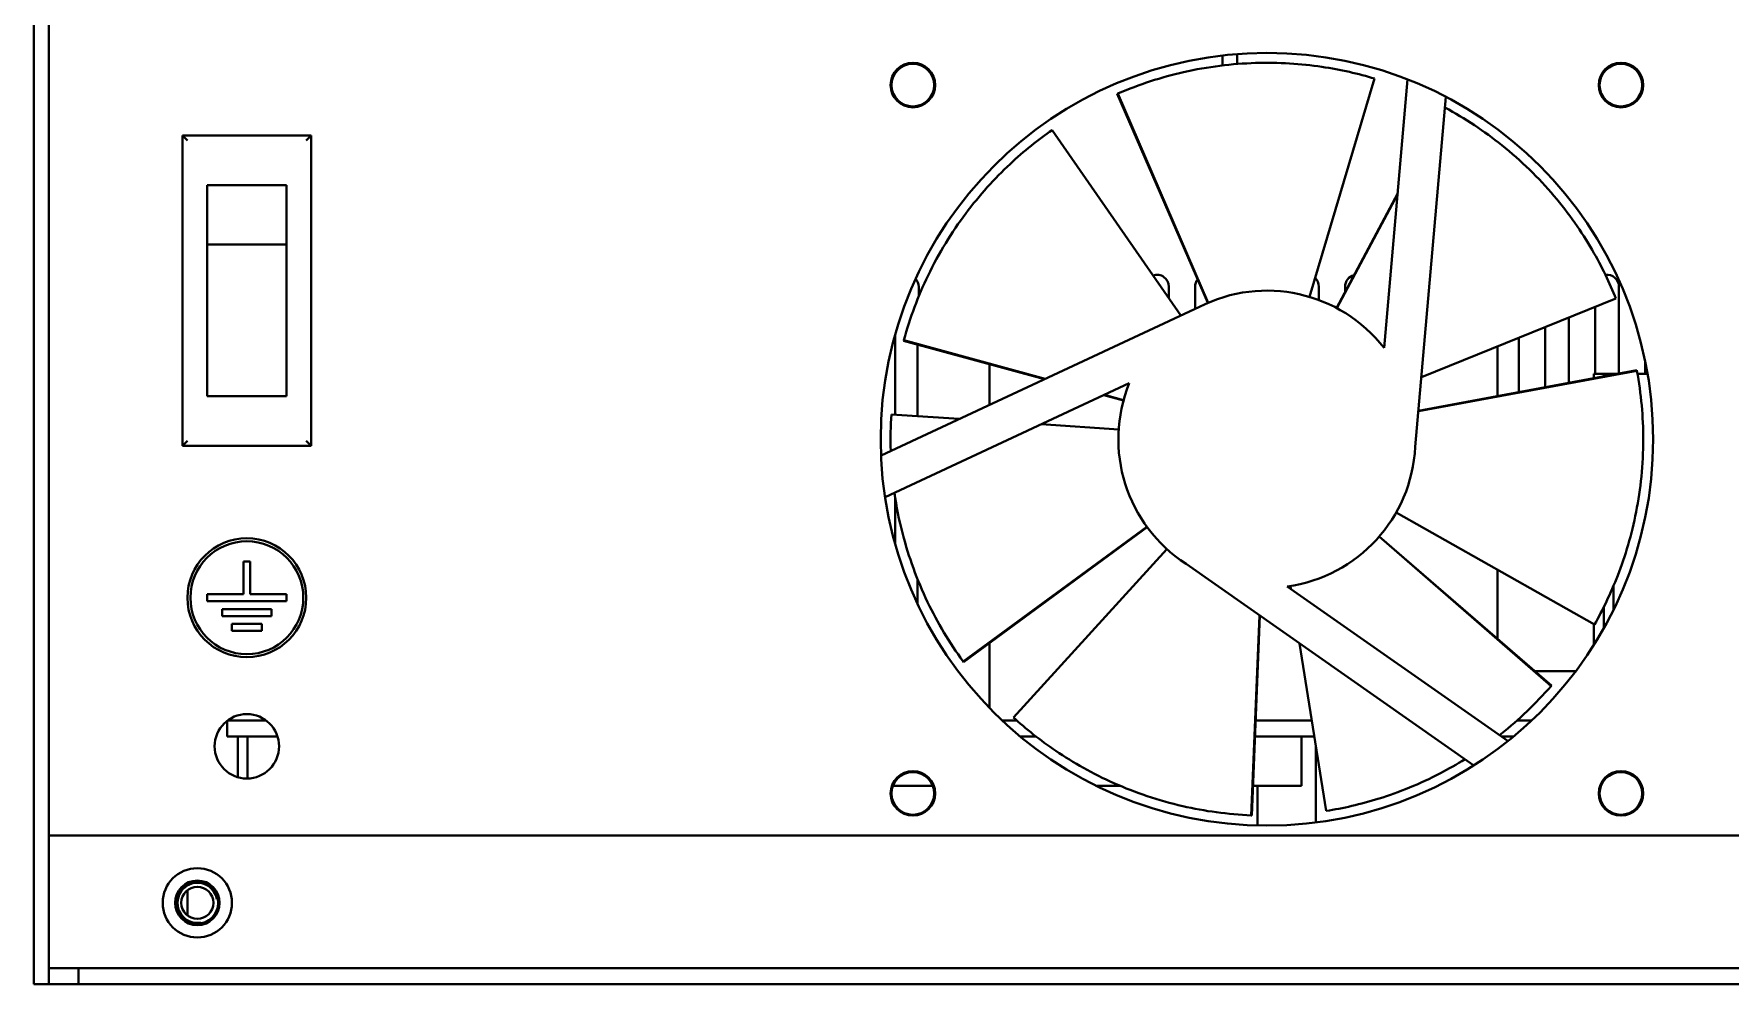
# Model space of a CAD drawing. Header units: millimetres. Extents: x 0 to 1682, y 0 to 1188.
# Drawn here: x 1284 to 1455.3, y 237.6 to 333.5 of the extents above; entities that cross this region are included whole.
import ezdxf

# ---------------------------------------------------------------- set-up
doc = ezdxf.new("R2010")
doc.units = ezdxf.units.MM
doc.header["$LTSCALE"] = 2
doc.layers.add('가시적인 것(ISO)', color=3, linetype='Continuous', lineweight=40)
doc.layers.add('가시적인 좁은 것(ISO)', color=3, linetype='Continuous', lineweight=35)

msp = doc.modelspace()

# ---------------------------------------------------------------- linework, layer by layer
at = {"layer": '가시적인 것(ISO)'}
for p, q in [((1284.0059, 415.5992), (1284.0059, 239.5992)), ((1285.5059, 252.5992), (1285.5059, 415.5992)), ((1404.0059, 330.3318), (1404.0059, 331.3387)), ((1405.5059, 330.4806), (1405.5059, 331.4836)), ((1419.3843, 329.0088), (1412.8, 306.9714)), ((1420.3442, 301.8109), (1422.7158, 328.9183)), ((1402.5419, 306.3625), (1393.397, 327.4664)), ((1393.4668, 327.4965), (1402.5694, 306.3744)), ((1426.5772, 327.1597), (1423.486, 291.8277)), ((1386.8223, 323.8053), (1399.8256, 305.0915)), ((1299.0059, 323.2492), (1299.0059, 291.9492)), ((1299.0059, 323.2492), (1299.5059, 322.7492)), ((1312.0059, 323.2492), (1299.0059, 323.2492)), ((1312.0059, 323.2492), (1311.5059, 322.7492)), ((1312.0059, 291.9492), (1312.0059, 323.2492)), ((1301.5059, 318.2492), (1309.5059, 318.2492)), ((1301.5059, 318.2492), (1301.5059, 312.2492)), ((1309.5059, 312.2492), (1309.5059, 318.2492)), ((1415.548, 305.8433), (1421.711, 317.4341)), ((1421.6985, 317.2914), (1415.5745, 305.8292)), ((1309.5059, 312.2492), (1301.5059, 312.2492)), ((1301.5059, 296.9492), (1301.5059, 312.2492)), ((1309.5059, 312.2492), (1309.5059, 296.9492)), ((1373.3554, 307.0367), (1373.3554, 307.9992)), ((1398.6054, 306.8476), (1398.6054, 307.9992)), ((1401.2554, 307.9992), (1401.2554, 305.7583)), ((1413.7554, 306.6506), (1413.7554, 307.9992)), ((1416.4054, 307.9992), (1416.4054, 307.4558)), ((1443.7547, 306.7951), (1424.1031, 298.8807)), ((1444.0554, 299.2335), (1444.0554, 307.9992)), ((1369.54, 290.9691), (1401.6839, 305.9581)), ((1439.0054, 298.2911), (1439.0054, 304.8824)), ((1441.6554, 305.9496), (1441.6554, 299.1992)), ((1436.6054, 303.9158), (1436.6054, 297.8432)), ((1370.9554, 303.1329), (1370.9554, 295.0788)), ((1386.0615, 298.6733), (1371.8254, 302.526)), ((1371.8453, 302.5993), (1386.1267, 298.7037)), ((1373.2301, 294.9285), (1373.2301, 302.1458)), ((1431.7817, 296.943), (1431.7817, 301.9731)), ((1433.9554, 297.3486), (1433.9554, 302.8486)), ((1380.4801, 296.0706), (1380.4801, 300.1838)), ((1446.7054, 300.4604), (1446.7054, 299.1992)), ((1394.6092, 298.2456), (1369.9476, 286.7457)), ((1445.8748, 299.4958), (1423.8005, 295.4219)), ((1423.8033, 295.454), (1445.8609, 299.5705)), ((1441.5162, 299.1992), (1442.5152, 299.1992)), ((1441.5162, 298.7597), (1441.5162, 299.1992)), ((1443.5143, 299.1992), (1442.5152, 299.1992)), ((1442.5152, 298.9461), (1442.5152, 299.1992)), ((1443.5143, 299.1992), (1443.8712, 299.1992)), ((1443.5143, 299.1326), (1443.5143, 299.1992)), ((1445.9283, 299.1992), (1446.9434, 299.1992)), ((1309.5059, 296.9492), (1301.5059, 296.9492)), ((1394.0267, 296.5176), (1392.0505, 297.0525)), ((1392.0983, 297.0747), (1394.0346, 296.5466)), ((1370.5885, 295.103), (1377.4355, 294.6509)), ((1385.7262, 294.1034), (1393.5385, 293.5875)), ((1299.0059, 291.9492), (1299.5059, 292.4492)), ((1299.0059, 291.9492), (1312.0059, 291.9492)), ((1311.5059, 292.4492), (1312.0059, 291.9492)), ((1370.9554, 286.7717), (1370.9554, 282.0654)), ((1441.5819, 273.8916), (1421.5622, 285.2146)), ((1377.83, 270.1717), (1396.397, 283.7462)), ((1396.4147, 283.722), (1377.8749, 270.1105)), ((1437.197, 267.6829), (1419.8313, 282.7638)), ((1419.851, 282.7865), (1437.2468, 267.7404)), ((1382.9072, 264.5152), (1398.4011, 281.5134)), ((1305.1565, 280.2492), (1305.1559, 276.9492)), ((1305.8565, 280.2491), (1305.1565, 280.2492)), ((1305.8559, 276.9491), (1305.8565, 280.2491)), ((1429.4005, 259.6687), (1400.3477, 280.0117)), ((1431.7817, 272.4673), (1431.7817, 279.4345)), ((1373.2301, 275.9674), (1373.2301, 278.4706)), ((1410.5643, 277.7411), (1432.8542, 262.1335)), ((1410.92, 277.492), (1410.8729, 277.7871)), ((1443.5143, 275.4116), (1443.5143, 277.8204)), ((1301.5059, 276.9499), (1301.5058, 276.2499)), ((1301.5058, 276.2499), (1309.5058, 276.2485)), ((1305.1559, 276.9492), (1301.5059, 276.9499)), ((1309.5059, 276.9485), (1305.8559, 276.9491)), ((1309.5058, 276.2485), (1309.5059, 276.9485)), ((1303.0057, 275.4496), (1303.0055, 274.7496)), ((1303.0055, 274.7496), (1308.0055, 274.7487)), ((1308.0057, 275.4487), (1303.0057, 275.4496)), ((1308.0055, 274.7487), (1308.0057, 275.4487)), ((1406.9142, 254.6325), (1407.7606, 274.8212)), ((1407.7952, 274.7969), (1406.9902, 254.6294)), ((1442.5152, 273.5108), (1442.5152, 275.6473)), ((1304.0054, 273.9494), (1304.0053, 273.2494)), ((1304.0053, 273.2494), (1307.0053, 273.2489)), ((1307.0054, 273.9489), (1304.0054, 273.9494)), ((1307.0053, 273.2489), (1307.0054, 273.9489)), ((1441.5162, 271.8309), (1441.5162, 273.9287)), ((1380.4801, 265.4781), (1380.4801, 272.0231)), ((1414.5023, 255.0753), (1411.7987, 271.9937)), ((1435.5602, 269.1992), (1439.7059, 269.1992)), ((1303.5059, 264.1609), (1303.5059, 262.5992)), ((1303.5559, 264.1992), (1307.4559, 264.1992)), ((1381.7769, 264.1992), (1383.2583, 264.1992)), ((1407.3722, 264.1992), (1413.0442, 264.1992)), ((1433.7535, 264.1992), (1435.2349, 264.1992)), ((1308.5982, 262.5992), (1303.5059, 262.5992)), ((1304.5799, 258.4839), (1304.5799, 262.5992)), ((1305.5559, 258.3496), (1305.5559, 262.5992)), ((1385.1821, 262.5992), (1383.586, 262.5992)), ((1413.2999, 262.5992), (1407.3083, 262.5992)), ((1412.0054, 262.5992), (1412.0054, 257.5992)), ((1433.4258, 262.5992), (1432.1892, 262.5992)), ((1413.4559, 253.9146), (1413.4559, 261.6233)), ((1374.7708, 257.5992), (1370.7409, 257.5992)), ((1393.7072, 257.5992), (1391.3012, 257.5992)), ((1412.0054, 257.5992), (1407.1087, 257.5992)), ((1407.5559, 253.6107), (1407.5559, 257.5992)), ((1285.5059, 252.5992), (1285.5059, 240.7992)), ((1531.5059, 252.5992), (1285.5059, 252.5992)), ((1299.5059, 247.075), (1299.5059, 244.5234)), ((1285.5059, 240.7992), (1285.5059, 239.1992)), ((1284.0059, 237.5992), (1284.0059, 239.5992)), ((1288.5059, 239.1992), (1285.5059, 239.1992)), ((1285.5059, 239.1992), (1285.5059, 237.5992)), ((1288.5059, 237.5992), (1288.5059, 239.1992)), ((1528.5059, 239.1992), (1288.5059, 239.1992)), ((1284.0059, 237.5992), (1285.5059, 237.5992)), ((1285.5059, 237.5992), (1288.5059, 237.5992)), ((1288.5059, 237.5992), (1528.5059, 237.5992))]:
    msp.add_line(p, q, dxfattribs=at)
for centre, radius in [((1408.5059, 292.5992), 39), ((1372.7559, 328.3492), 2.25), ((1444.2559, 328.3492), 2.25), ((1372.7559, 328.3492), 2.15), ((1444.2559, 328.3492), 2.15), ((1305.5059, 276.5992), 6), ((1305.5059, 276.5992), 5.7), ((1305.5059, 261.5992), 3.25), ((1372.7559, 256.8492), 2.25), ((1372.7559, 256.8492), 2.15), ((1444.2559, 256.8492), 2.25), ((1444.2559, 256.8492), 2.15), ((1300.5059, 245.7992), 3.5), ((1300.5059, 245.7992), 2.25), ((1300.5059, 245.7992), 2.1), ((1300.5059, 245.7992), 1.621)]:
    msp.add_circle(centre, radius, dxfattribs=at)
for centre, radius, start, end in [((1408.5059, 292.5992), 38, 113.313726, 113.428289), ((1372.1554, 307.9992), 1.2, 0, 42.760516), ((1397.4054, 307.9992), 1.2, 0, 108.91397), ((1402.4554, 307.9992), 1.2, 141.861876, 180), ((1412.5554, 307.9992), 1.2, 0, 47.227989), ((1417.6054, 307.9992), 1.2, 104.094543, 180), ((1442.8554, 307.9992), 1.2, 0, 97.745772), ((1408.5059, 292.5992), 15, 37.887443, 117.052007), ((1408.5059, 292.5992), 38, 164.742297, 164.856861), ((1408.5059, 292.5992), 15, 157.887443, 237.052007), ((1408.5059, 292.5992), 38, 10.456583, 10.571146), ((1408.5059, 292.5992), 15, 277.887443, 357.052007), ((1408.5059, 292.5992), 38, 216.170869, 216.285432), ((1408.5059, 292.5992), 38, 319.028012, 319.142575), ((1408.5059, 292.5992), 38, 267.59944, 267.714003)]:
    msp.add_arc(centre, radius, start, end, dxfattribs=at)
for points, knots in [([(1419.3843, 329.0088), (1417.7654, 329.4925), (1415.9719, 329.9094), (1411.9488, 330.5022), (1409.6986, 330.6528), (1404.9959, 330.5102), (1402.5512, 330.2144), (1397.8587, 329.1488), (1395.6303, 328.4289), (1393.4668, 327.4965)], [0, 0, 0, 0, 0.71305851, 0.71305851, 1.48899934, 1.48899934, 2.26966316, 2.26966316, 2.97798717, 2.97798717, 2.97798717, 2.97798717]), ([(1443.7547, 306.7951), (1443.1235, 308.3624), (1442.3312, 310.0245), (1440.2863, 313.5395), (1439.0011, 315.3927), (1435.9575, 318.9806), (1434.202, 320.7074), (1430.4631, 323.6959), (1428.5345, 324.9763), (1426.4825, 326.0781)], [0, 0, 0, 0, 0.71305851, 0.71305851, 1.48899934, 1.48899934, 2.26966316, 2.26966316, 2.97008095, 2.97008095, 2.97008095, 2.97008095]), ([(1386.8223, 323.8053), (1385.4348, 322.8412), (1383.9906, 321.6989), (1381.0188, 318.9231), (1379.498, 317.2578), (1376.6774, 313.4921), (1375.3844, 311.3963), (1373.2918, 307.0632), (1372.4653, 304.8721), (1371.8453, 302.5993)], [0, 0, 0, 0, 0.71305851, 0.71305851, 1.48899934, 1.48899934, 2.26966316, 2.26966316, 2.97798717, 2.97798717, 2.97798717, 2.97798717]), ([(1441.5819, 273.8916), (1442.4137, 275.3623), (1443.2193, 277.018), (1444.6924, 280.8083), (1445.34, 282.9686), (1446.2475, 287.5852), (1446.5031, 290.0344), (1446.5084, 294.8464), (1446.3024, 297.179), (1445.8748, 299.4958)], [0, 0, 0, 0, 0.71305851, 0.71305851, 1.48899934, 1.48899934, 2.26966316, 2.26966316, 2.97798717, 2.97798717, 2.97798717, 2.97798717]), ([(1370.8936, 287.1868), (1371.0893, 285.8273), (1371.3649, 284.4341), (1372.3264, 280.7412), (1373.1588, 278.4236), (1375.2418, 274.0858), (1376.4395, 272.0736), (1377.83, 270.1717)], [1.00712302, 1.00712302, 1.00712302, 1.00712302, 1.48899934, 1.48899934, 2.26966316, 2.26966316, 2.97798717, 2.97798717, 2.97798717, 2.97798717]), ([(1431.9995, 262.732), (1432.055, 262.7756), (1432.1104, 262.8194), (1433.957, 264.2887), (1435.6523, 265.9042), (1437.197, 267.6829)], [2.247785235, 2.247785235, 2.247785235, 2.247785235, 2.269663158, 2.269663158, 2.977987172, 2.977987172, 2.977987172, 2.977987172]), ([(1382.9072, 264.5152), (1384.1559, 263.377), (1385.5909, 262.2232), (1388.9584, 259.9436), (1390.9204, 258.8316), (1395.2193, 256.9196), (1397.5502, 256.1254), (1402.2404, 255.0494), (1404.5604, 254.7312), (1406.9142, 254.6325)], [0, 0, 0, 0, 0.71305851, 0.71305851, 1.48899934, 1.48899934, 2.26966316, 2.26966316, 2.97798717, 2.97798717, 2.97798717, 2.97798717]), ([(1414.5023, 255.0753), (1416.1707, 255.3419), (1417.9675, 255.7444), (1421.8494, 256.9559), (1423.9421, 257.7965), (1426.8573, 259.3109), (1427.6882, 259.7822), (1428.5109, 260.2916)], [0, 0, 0, 0, 0.71305851, 0.71305851, 1.48899934, 1.48899934, 1.79993376, 1.79993376, 1.79993376, 1.79993376])]:
    msp.add_open_spline(points, degree=3, knots=knots, dxfattribs=at)
msp.add_open_spline([(1370.5885, 295.103), (1370.512, 293.9453), (1370.4846, 292.7143), (1370.5241, 291.428)], degree=3, dxfattribs=at)
at = {"layer": '가시적인 좁은 것(ISO)'}
msp.add_arc((1300.5059, 245.7992), 2, 10, 280, dxfattribs=at)

doc.saveas('drawing.dxf')
